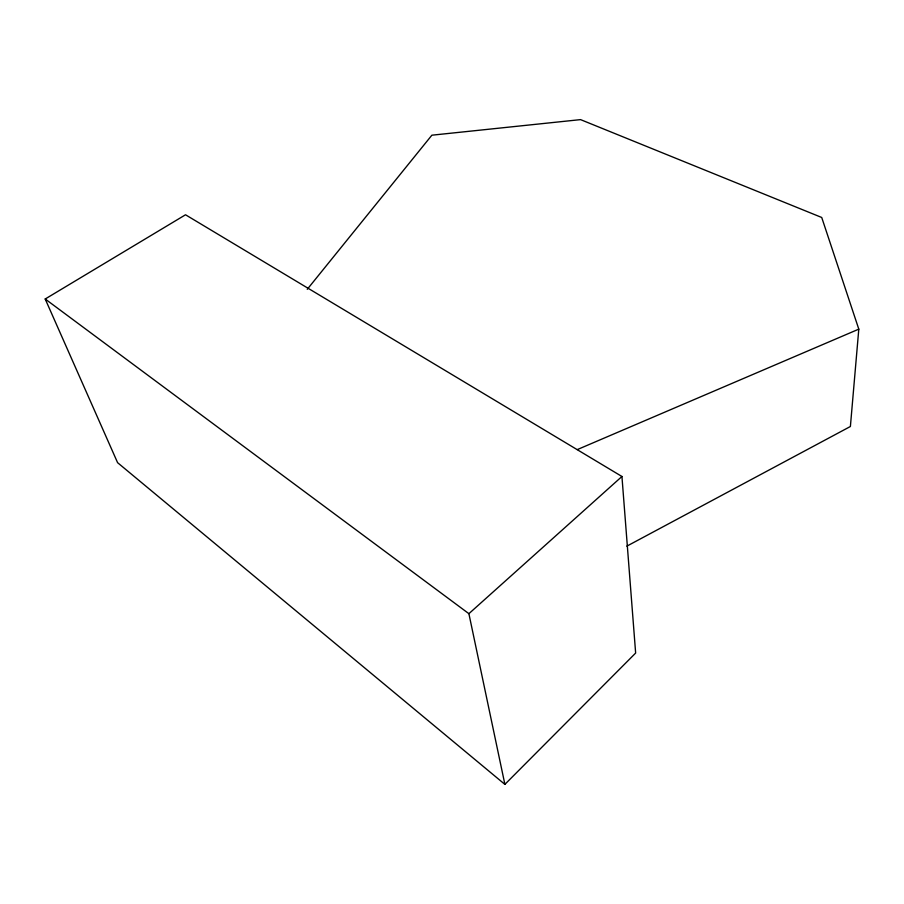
<?xml version="1.0" encoding="UTF-8"?>
<svg xmlns="http://www.w3.org/2000/svg" width="904" height="904" viewBox="0 0 904 904"><rect width="100%" height="100%" fill="white"/><g stroke="black" fill="none" stroke-linecap="round" stroke-linejoin="round"><path stroke-width="1.36" d="M307.247 289.325L431.875 135.193L580.56 119.622L821.725 217.48L858.8 329.146L850.393 426.496L626.811 546.163M504.884 784.378L635.648 653.061L621.941 476.487L185.523 214.779L45.2 298.998L117.588 462.667L504.884 784.378L468.893 613.68L45.2 298.998M468.893 613.68L621.941 476.487M577.328 449.582L858.8 329.146"/></g></svg>
